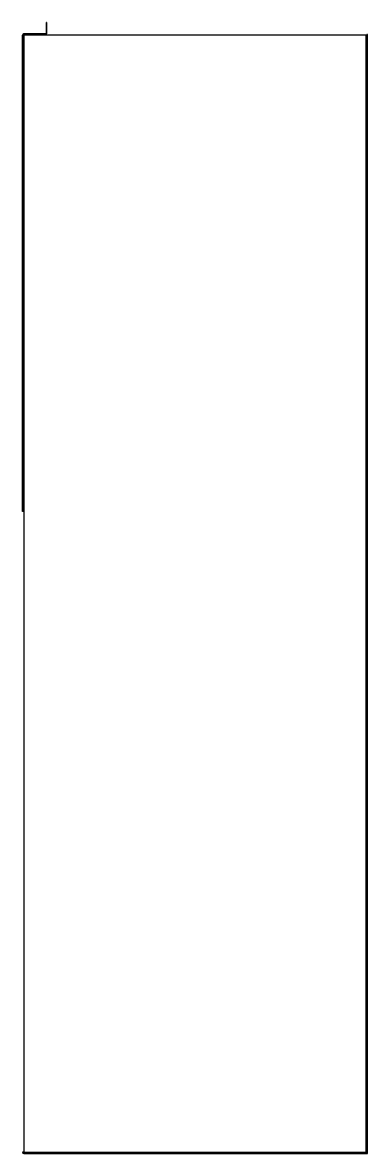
# Model space of a CAD drawing. Header units: millimetres. Extents: x 0 to 923, y -1500 to 1530.
import ezdxf

# ---------------------------------------------------------------- set-up
doc = ezdxf.new("R2010")
doc.units = ezdxf.units.MM
doc.layers.add('TopProjection', color=7, linetype='CONTINUOUS')

msp = doc.modelspace()

# ---------------------------------------------------------------- linework, layer by layer
at = {"layer": 'TopProjection'}
for p, q in [((63.5, 1501.6, -124), (63.5, 1530.5, -124)), ((65, 1530.5, -124), (63.5, 1530.5, -124)), ((65, 1501.6, -124), (65, 1530.5, -124)), ((0, 220, -124), (0, 1496.9, -124)), ((0, 1496.9, -124), (1.5, 1496.9, -124)), ((0, 1496.9, -124), (1.5, 1496.9, -124)), ((1.5, 220, -124), (1.5, 1496.9, -124)), ((61.9, 1500, -124), (3.1, 1500, -124)), ((3.1, 1498.5, -124), (3.1, 1500, -124)), ((3.1, 1498.5, -124), (3.1, 1500, -124)), ((61.9, 1498.5, -124), (3.1, 1498.5, -124)), ((3.1, 1496.9), (3.1, -1496.9)), ((919.9, 1496.9), (3.1, 1496.9)), ((3.1, 1496.9, -1.5), (3.1, -1496.9, -1.5)), ((919.9, 1496.9, -1.5), (3.1, 1496.9, -1.5)), ((61.9, 1500, -124), (61.9, 1498.5, -124)), ((61.9, 1500, -124), (61.9, 1498.5, -124)), ((61.9, 1500, -65.1), (61.9, 1498.5, -65.1)), ((65, 1501.6, -124), (63.5, 1501.6, -124)), ((65, 1501.6, -124), (63.5, 1501.6, -124)), ((63.5, 1501.6, -65.1), (65, 1501.6, -65.1)), ((919.9, -1496.9), (919.9, 1496.9)), ((919.9, -1496.9, -1.5), (919.9, 1496.9, -1.5)), ((921.5, -1498.4, -30), (921.5, 1498.4, -30)), ((923, 1498.4, -30), (921.5, 1498.4, -30)), ((923, -1498.4, -30), (923, 1498.4, -30)), ((1.5, 220, -124), (0, 220, -124)), ((1.5, -1496.9, -309), (0, -1496.9, -309)), ((3.1, -1496.9), (919.9, -1496.9)), ((3.1, -1496.9, -1.5), (919.9, -1496.9, -1.5)), ((3.1, -1498.5, -309), (3.1, -1500, -309)), ((3.1, -1498.5, -309), (3.1, -1500, -309)), ((3.1, -1498.5, -309), (30, -1498.5, -309)), ((3.1, -1500, -309), (30, -1500, -309)), ((30, -1500, -309), (30, -1498.5, -309)), ((30.1, -1498.5, -30), (30.1, -1500, -30)), ((30.1, -1498.5, -30), (923, -1498.5, -30)), ((30.1, -1500, -30), (923, -1500, -30)), ((923, -1498.4, -30), (921.5, -1498.4, -30)), ((923, -1500, -30), (923, -1498.5, -30))]:
    msp.add_line(p, q, dxfattribs=at)
for centre, radius, start, end in [((3.1, 1496.9, -124), 3.1, 90, 180), ((3.1, 1496.9, -124), 1.6, 90, -180), ((61.9, 1501.6, -124), 3.1, -90, 0), ((61.9, 1501.6, -124), 1.6, -90, 0), ((61.9, 1501.6, -65.1), 1.6, -90, 0), ((61.9, 1501.6, -65.1), 3.1, -90, 0), ((3.1, -1496.9, -309), 3.1, 180, -90), ((3.1, -1496.9, -309), 1.6, 180, -90)]:
    msp.add_arc(centre, radius, start, end, dxfattribs=at)

doc.saveas('drawing.dxf')
